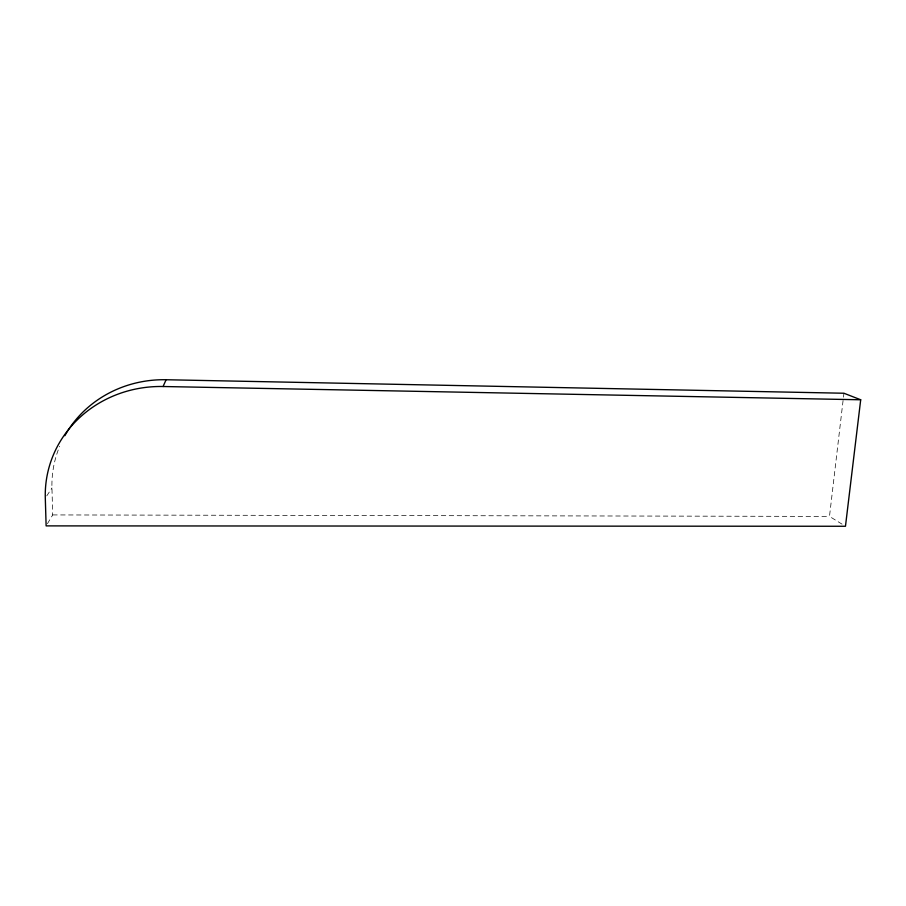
<?xml version="1.0" encoding="UTF-8"?>
<svg xmlns="http://www.w3.org/2000/svg" width="906" height="906" viewBox="0 0 906 906"><rect width="100%" height="100%" fill="white"/><g stroke="black" fill="none" stroke-linecap="round" stroke-linejoin="round"><path stroke-width="0.68" stroke-dasharray="4.53 3.4" d="M842.048 524.155L829.488 516.409L843.928 393.238M47.44 523.691L52.707 514.925L51.948 487.972A113.307 106.682 6 0 1 59.705 446.284M46.772 495.876L51.948 487.972M52.707 514.925L829.488 516.409"/><path stroke-width="1.36" d="M860.7 399.773L845.468 526.261L46.127 525.888L45.3 498.141A116.874 109.807 5.4 0 1 163.057 386.511L166.115 379.739L843.928 393.238L860.7 399.773L163.057 386.511M64.847 435.718A113.307 106.682 6 0 1 166.115 379.739"/></g></svg>
